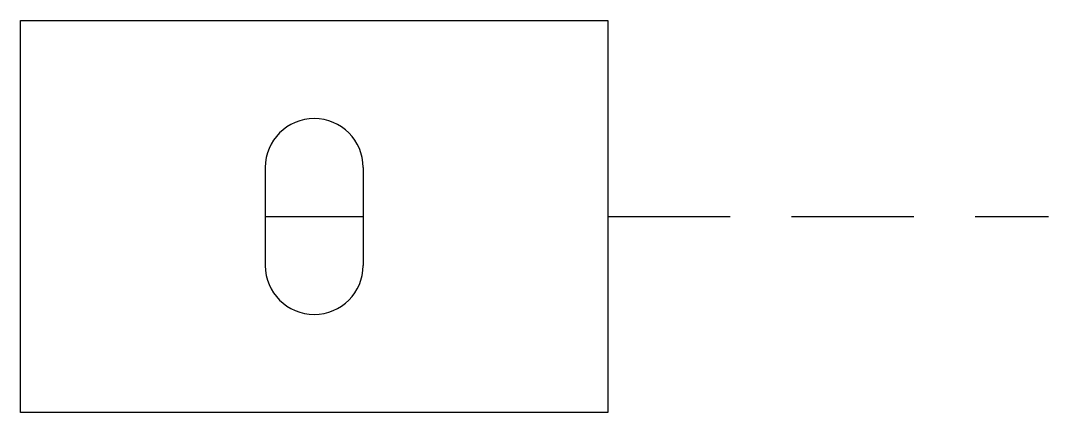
# Model space of a CAD drawing. Extents: x -10.5 to 0, y -2 to 2.
import ezdxf

# ---------------------------------------------------------------- set-up
doc = ezdxf.new("R2010")
doc.units = 0
doc.header["$LTSCALE"] = 10
doc.header["$MEASUREMENT"] = 0
doc.linetypes.add('DASHEDX2', pattern=[1.5, 1, -0.5])
doc.layers.get('0').update_dxf_attribs({"linetype": 'CONTINUOUS'})

msp = doc.modelspace()

# ---------------------------------------------------------------- linework, layer by layer
msp.add_lwpolyline([(-10.5, -2), (-10.5, 2), (-4.5, 2), (-4.5, -2)], close=True)
for points in [[(-7, 0.5, 1), (-8, 0.5)], [(-8, -0.5, 1), (-7, -0.5)]]:
    msp.add_lwpolyline(points, format="xyb")
for points in [[(-8, 0.5), (-8, -0.5)], [(-7, 0.5), (-7, -0.5)], [(-8, 0), (-7, 0)]]:
    msp.add_lwpolyline(points)
at = {"linetype": 'DASHEDX2', "ltscale": 0.125}
msp.add_lwpolyline([(-4.5, 0), (0, 0)], dxfattribs=at)

doc.saveas('drawing.dxf')
